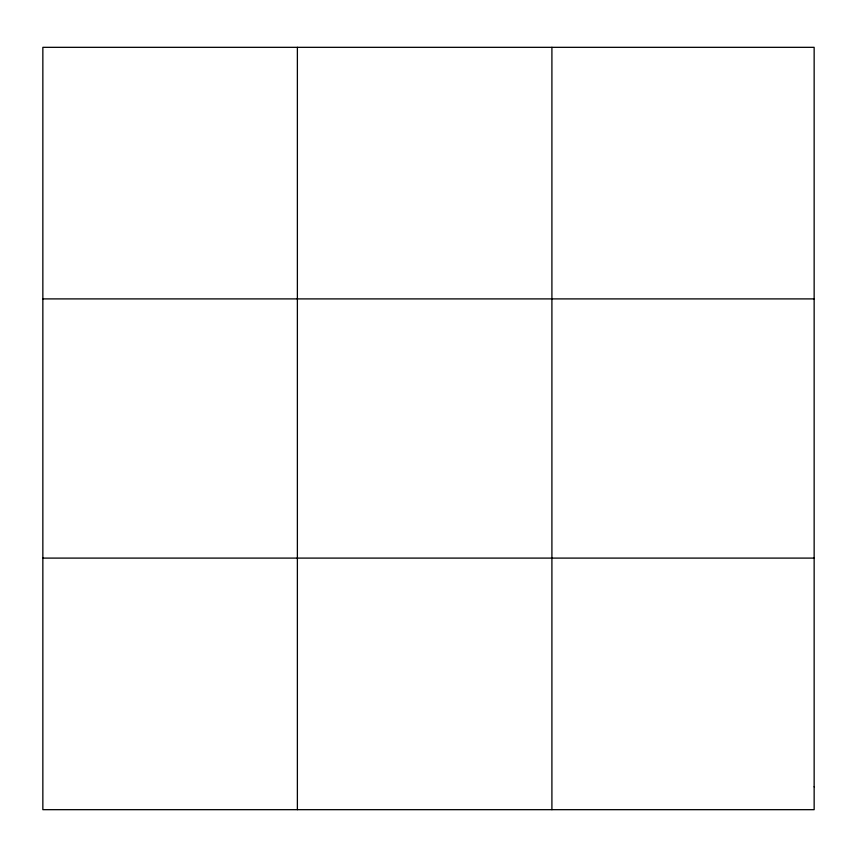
<?xml version="1.0" encoding="UTF-8"?>
<svg xmlns="http://www.w3.org/2000/svg" width="857" height="857" viewBox="0 0 857 857"><rect width="100%" height="100%" fill="white"/><g stroke="black" fill="none" stroke-linecap="round" stroke-linejoin="round"><path stroke-width="1.29" d="M297.379 809.672L297.379 47.328M551.908 809.672L551.908 47.328M42.85 298.9L814.15 298.9M42.85 558.1L814.15 558.1M814.15 786.801L814.15 809.672L42.85 809.672L42.85 47.328L814.15 47.328L814.15 786.801"/></g></svg>
